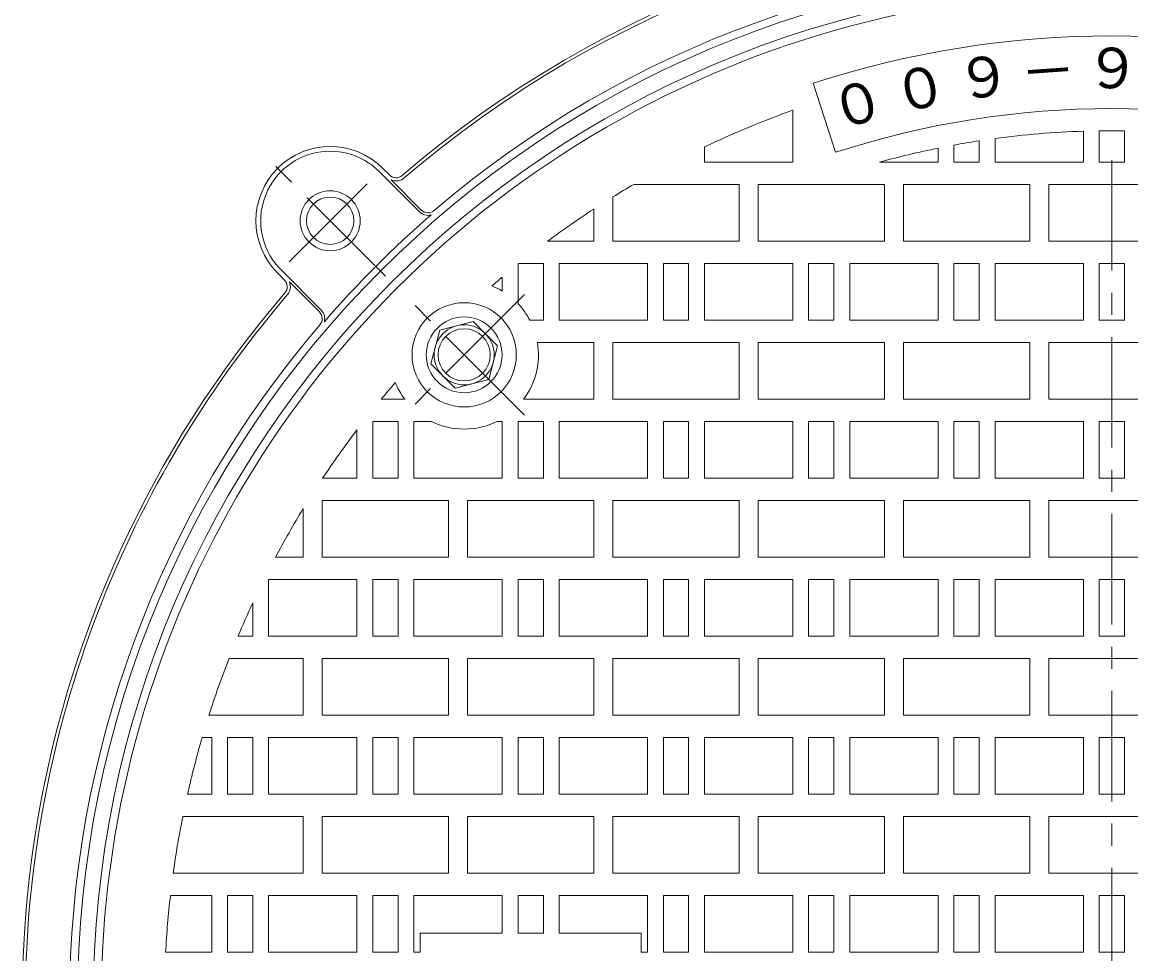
# Model space of a CAD drawing. Units: millimetres, scale not verified. Extents: x -687 to 538, y -936 to 985.
# Drawn here: x -419.6 to -68.6, y 326.9 to 621.7 of the extents above; entities that cross this region are included whole.
import ezdxf
from ezdxf.enums import TextEntityAlignment as Align

# ---------------------------------------------------------------- set-up
doc = ezdxf.new("R2010")
doc.units = ezdxf.units.MM
doc.header["$LTSCALE"] = 7
doc.linetypes.add('CHAIN1', pattern=[8, 5, -1, 1, -1])
for name, color, linetype, lineweight in [('0-1_躯体', 2, 'Continuous', 9), ('0-2_仕上', 3, 'Continuous', 9), ('0-3_建具', 4, 'Continuous', 9)]:
    doc.layers.add(name, color=color, linetype=linetype, lineweight=lineweight)
doc.styles.add('ＭＳ ゴシック', font='')
doc.styles.get('ＭＳ ゴシック').set_extended_font_data('MS Gothic')

msp = doc.modelspace()

# ---------------------------------------------------------------- linework, layer by layer
at = {"layer": '0-1_躯体', "linetype": 'CHAIN1'}
for p, q in [((-304.635, 541.391), (-343.776, 580.532)), ((-335.139, 545.862), (-309.106, 571.895))]:
    msp.add_line(p, q, dxfattribs=at)
at = {"layer": '0-1_躯体'}
for p, q in [((-293.838, 561.706), (-306.567, 574.435)), ((-303.377, 573.367), (-305.506, 575.496)), ((-293.272, 562.272), (-302.797, 571.797)), ((-336.611, 540.133), (-338.74, 542.262)), ((-324.951, 530.594), (-337.679, 543.322)), ((-325.516, 530.028), (-335.041, 539.553))]:
    msp.add_line(p, q, dxfattribs=at)
for radius in [9.5, 7.5]:
    msp.add_circle((-322.123, 558.879), radius, dxfattribs=at)
for centre, radius, start, end in [((-74.635, 311.391), 345, 49.36723, 130.63277), ((-74.635, 311.391), 344, 49.36723, 130.63277), ((-74.635, 311.391), 327.5, 0, 180), ((-74.635, 311.391), 330, 49.44356, 130.55644), ((-74.635, 311.391), 322.5, 0, 180), ((-322.123, 558.879), 23.5, 45.00026, 225), ((-322.123, 558.879), 22, 44.99973, 225), ((-301.256, 575.488), 3, 225, 310.63297), ((-301.256, 575.488), 4, 247.33057, 310.63297), ((-291.151, 564.393), 3.8, 225, 284.74641), ((-291.151, 564.393), 3, 225, 310.5567), ((-74.635, 311.391), 329.583, 130.84407, 139.1557), ((-338.732, 538.012), 3, 319.36703, 45), ((-338.732, 538.012), 4, 319.36703, 22.66943), ((-74.635, 311.391), 345, 139.36726, 203.35165), ((-74.635, 311.391), 344, 139.36725, 180.00002), ((-327.637, 527.907), 3, 319.4433, 45), ((-327.637, 527.907), 3.8, 345.25359, 45), ((-74.635, 311.391), 330, 139.44357, 180)]:
    msp.add_arc(centre, radius, start, end, dxfattribs=at)
at = {"layer": '0-2_仕上'}
for p, q in [((-162.087, 580.54), (-169.195, 602.415)), ((-175.635, 593.879), (-175.635, 577.391)), ((-83.635, 587.244), (-83.635, 577.391)), ((-78.635, 587.362), (-78.635, 577.391)), ((-70.635, 587.362), (-70.635, 577.391)), ((-124.635, 582.824), (-124.635, 577.391)), ((-116.635, 584.177), (-116.635, 577.391)), ((-111.635, 584.9), (-111.635, 577.391)), ((-203.635, 582.24), (-203.635, 577.391)), ((-129.635, 581.856), (-129.635, 577.391)), ((-175.635, 577.391), (-203.635, 577.391)), ((-129.635, 577.391), (-148.256, 577.391)), ((-124.635, 577.391), (-116.635, 577.391)), ((-83.635, 577.391), (-111.635, 577.391)), ((-78.635, 577.391), (-70.635, 577.391)), ((-226.026, 570.391), (-192.635, 570.391)), ((-192.635, 552.391), (-192.635, 570.391)), ((-146.635, 552.391), (-146.635, 570.391)), ((-100.635, 552.391), (-100.635, 570.391)), ((-94.635, 570.391), (-54.636, 570.391)), ((-94.635, 552.391), (-94.635, 570.391)), ((-232.635, 552.391), (-232.635, 566.413)), ((-238.635, 552.391), (-238.635, 562.596)), ((-238.635, 552.391), (-253.294, 552.391)), ((-192.635, 552.391), (-232.635, 552.391)), ((-146.635, 552.391), (-186.635, 552.391)), ((-100.635, 552.391), (-140.635, 552.391)), ((-94.635, 552.391), (-54.636, 552.391)), ((-262.636, 545.177), (-262.636, 532.613)), ((-262.369, 545.391), (-254.635, 545.391)), ((-254.635, 545.391), (-254.635, 527.391)), ((-249.635, 545.391), (-249.635, 527.391)), ((-221.635, 545.391), (-249.635, 545.391)), ((-221.635, 545.391), (-221.635, 527.391)), ((-216.635, 545.391), (-216.635, 527.391)), ((-216.635, 545.391), (-208.635, 545.391)), ((-208.635, 545.391), (-208.635, 527.391)), ((-203.635, 545.391), (-203.635, 527.391)), ((-175.635, 545.391), (-203.635, 545.391)), ((-175.635, 545.391), (-175.635, 527.391)), ((-170.635, 545.391), (-170.635, 527.391)), ((-170.635, 545.391), (-162.635, 545.391)), ((-162.635, 545.391), (-162.635, 527.391)), ((-157.636, 545.391), (-157.636, 527.391)), ((-129.635, 545.391), (-157.636, 545.391)), ((-129.635, 545.391), (-129.635, 527.391)), ((-124.635, 545.391), (-124.635, 527.391)), ((-124.635, 545.391), (-116.635, 545.391)), ((-116.635, 545.391), (-116.635, 527.391)), ((-111.635, 545.391), (-111.635, 527.391)), ((-83.635, 545.391), (-111.635, 545.391)), ((-83.635, 545.391), (-83.635, 527.391)), ((-78.635, 545.391), (-70.635, 545.391)), ((-78.635, 545.391), (-78.635, 527.391)), ((-70.635, 545.391), (-70.635, 527.391)), ((-267.636, 541.067), (-267.636, 536.621)), ((-258.897, 527.391), (-254.635, 527.391)), ((-221.635, 527.391), (-249.635, 527.391)), ((-216.635, 527.391), (-208.635, 527.391)), ((-175.635, 527.391), (-203.635, 527.391)), ((-170.635, 527.391), (-162.635, 527.391)), ((-129.635, 527.391), (-157.636, 527.391)), ((-124.635, 527.391), (-116.635, 527.391)), ((-83.635, 527.391), (-111.635, 527.391)), ((-78.635, 527.391), (-70.635, 527.391)), ((-256.529, 520.391), (-238.635, 520.391)), ((-238.635, 502.391), (-238.635, 520.391)), ((-192.635, 502.391), (-192.635, 520.391)), ((-146.635, 502.391), (-146.635, 520.391)), ((-100.635, 502.391), (-100.635, 520.391)), ((-94.635, 520.391), (-54.636, 520.391)), ((-94.635, 502.391), (-94.635, 520.391)), ((-298.526, 502.391), (-305.977, 502.391)), ((-238.635, 502.391), (-260.867, 502.391)), ((-192.635, 502.391), (-232.635, 502.391)), ((-146.635, 502.391), (-186.635, 502.391)), ((-100.635, 502.391), (-140.635, 502.391)), ((-94.635, 502.391), (-54.636, 502.391)), ((-308.635, 495.391), (-308.635, 477.391)), ((-308.635, 495.391), (-300.635, 495.391)), ((-300.635, 495.391), (-300.635, 477.391)), ((-295.635, 495.391), (-295.635, 477.391)), ((-290.121, 495.391), (-295.635, 495.391)), ((-267.636, 495.391), (-269.271, 495.391)), ((-267.636, 495.391), (-267.636, 477.391)), ((-262.635, 495.391), (-262.635, 477.391)), ((-262.635, 495.391), (-254.635, 495.391)), ((-254.635, 495.391), (-254.635, 477.391)), ((-249.635, 495.391), (-249.635, 477.391)), ((-221.635, 495.391), (-249.635, 495.391)), ((-221.635, 495.391), (-221.635, 477.391)), ((-216.635, 495.391), (-216.635, 477.391)), ((-216.635, 495.391), (-208.635, 495.391)), ((-208.635, 495.391), (-208.635, 477.391)), ((-203.635, 495.391), (-203.635, 477.391)), ((-175.635, 495.391), (-203.635, 495.391)), ((-175.635, 495.391), (-175.635, 477.391)), ((-170.635, 495.391), (-170.635, 477.391)), ((-170.635, 495.391), (-162.635, 495.391)), ((-162.635, 495.391), (-162.635, 477.391)), ((-157.636, 495.391), (-157.636, 477.391)), ((-129.635, 495.391), (-157.636, 495.391)), ((-129.635, 495.391), (-129.635, 477.391)), ((-124.635, 495.391), (-124.635, 477.391)), ((-124.635, 495.391), (-116.635, 495.391)), ((-116.635, 495.391), (-116.635, 477.391)), ((-111.635, 495.391), (-111.635, 477.391)), ((-83.635, 495.391), (-111.635, 495.391)), ((-83.635, 495.391), (-83.635, 477.391)), ((-78.635, 495.391), (-70.635, 495.391)), ((-78.635, 495.391), (-78.635, 477.391)), ((-70.635, 495.391), (-70.635, 477.391)), ((-313.635, 492.717), (-313.635, 477.391)), ((-324.523, 477.391), (-313.635, 477.391)), ((-308.635, 477.391), (-300.635, 477.391)), ((-267.636, 477.391), (-295.635, 477.391)), ((-262.635, 477.391), (-254.635, 477.391)), ((-221.635, 477.391), (-249.635, 477.391)), ((-216.635, 477.391), (-208.635, 477.391)), ((-175.635, 477.391), (-203.635, 477.391)), ((-170.635, 477.391), (-162.635, 477.391)), ((-129.635, 477.391), (-157.636, 477.391)), ((-124.635, 477.391), (-116.635, 477.391)), ((-83.635, 477.391), (-111.635, 477.391)), ((-78.635, 477.391), (-70.635, 477.391)), ((-284.635, 452.391), (-284.635, 470.391)), ((-238.635, 452.391), (-238.635, 470.391)), ((-192.635, 452.391), (-192.635, 470.391)), ((-146.635, 452.391), (-146.635, 470.391)), ((-100.635, 452.391), (-100.635, 470.391)), ((-94.635, 470.391), (-54.636, 470.391)), ((-94.635, 452.391), (-94.635, 470.391)), ((-330.636, 452.391), (-330.636, 467.801)), ((-330.636, 452.391), (-339.436, 452.391)), ((-284.635, 452.391), (-324.635, 452.391)), ((-238.635, 452.391), (-278.635, 452.391)), ((-192.635, 452.391), (-232.635, 452.391)), ((-146.635, 452.391), (-186.635, 452.391)), ((-100.635, 452.391), (-140.635, 452.391)), ((-94.635, 452.391), (-54.636, 452.391)), ((-341.635, 445.391), (-341.635, 427.391)), ((-313.635, 445.391), (-341.635, 445.391)), ((-313.635, 445.391), (-313.635, 427.391)), ((-308.635, 445.391), (-308.635, 427.391)), ((-308.635, 445.391), (-300.635, 445.391)), ((-300.635, 445.391), (-300.635, 427.391)), ((-295.635, 445.391), (-295.635, 427.391)), ((-267.636, 445.391), (-295.635, 445.391)), ((-267.636, 445.391), (-267.636, 427.391)), ((-262.635, 445.391), (-262.635, 427.391)), ((-262.635, 445.391), (-254.635, 445.391)), ((-254.635, 445.391), (-254.635, 427.391)), ((-249.635, 445.391), (-249.635, 427.391)), ((-221.635, 445.391), (-249.635, 445.391)), ((-221.635, 445.391), (-221.635, 427.391)), ((-216.635, 445.391), (-216.635, 427.391)), ((-216.635, 445.391), (-208.635, 445.391)), ((-208.635, 445.391), (-208.635, 427.391)), ((-203.635, 445.391), (-203.635, 427.391)), ((-175.635, 445.391), (-203.635, 445.391)), ((-175.635, 445.391), (-175.635, 427.391)), ((-170.635, 445.391), (-170.635, 427.391)), ((-170.635, 445.391), (-162.635, 445.391)), ((-162.635, 445.391), (-162.635, 427.391)), ((-157.636, 445.391), (-157.636, 427.391)), ((-129.635, 445.391), (-157.636, 445.391)), ((-129.635, 445.391), (-129.635, 427.391)), ((-124.635, 445.391), (-124.635, 427.391)), ((-124.635, 445.391), (-116.635, 445.391)), ((-116.635, 445.391), (-116.635, 427.391)), ((-111.635, 445.391), (-111.635, 427.391)), ((-83.635, 445.391), (-111.635, 445.391)), ((-83.635, 445.391), (-83.635, 427.391)), ((-78.635, 445.391), (-70.635, 445.391)), ((-78.635, 445.391), (-78.635, 427.391)), ((-70.635, 445.391), (-70.635, 427.391)), ((-346.635, 437.946), (-346.635, 427.391)), ((-351.301, 427.391), (-346.635, 427.391)), ((-313.635, 427.391), (-341.635, 427.391)), ((-308.635, 427.391), (-300.635, 427.391)), ((-267.636, 427.391), (-295.635, 427.391)), ((-262.635, 427.391), (-254.635, 427.391)), ((-221.635, 427.391), (-249.635, 427.391)), ((-216.635, 427.391), (-208.635, 427.391)), ((-175.635, 427.391), (-203.635, 427.391)), ((-170.635, 427.391), (-162.635, 427.391)), ((-129.635, 427.391), (-157.636, 427.391)), ((-124.635, 427.391), (-116.635, 427.391)), ((-83.635, 427.391), (-111.635, 427.391)), ((-78.635, 427.391), (-70.635, 427.391)), ((-354.134, 420.391), (-330.635, 420.391)), ((-330.635, 402.391), (-330.635, 420.391)), ((-284.635, 402.391), (-284.635, 420.391)), ((-238.635, 402.391), (-238.635, 420.391)), ((-192.635, 402.391), (-192.635, 420.391)), ((-146.635, 402.391), (-146.635, 420.391)), ((-100.635, 402.391), (-100.635, 420.391)), ((-94.635, 420.391), (-54.636, 420.391)), ((-94.635, 402.391), (-94.635, 420.391)), ((-330.635, 402.391), (-360.501, 402.391)), ((-284.635, 402.391), (-324.635, 402.391)), ((-238.635, 402.391), (-278.635, 402.391)), ((-192.635, 402.391), (-232.635, 402.391)), ((-146.635, 402.391), (-186.635, 402.391)), ((-100.635, 402.391), (-140.635, 402.391)), ((-94.635, 402.391), (-54.636, 402.391)), ((-362.635, 395.391), (-359.635, 395.391)), ((-359.635, 395.391), (-359.635, 377.391)), ((-354.635, 395.391), (-354.635, 377.391)), ((-354.635, 395.391), (-346.635, 395.391)), ((-346.635, 395.391), (-346.635, 377.391)), ((-341.635, 395.391), (-341.635, 377.391)), ((-313.635, 395.391), (-341.635, 395.391)), ((-313.635, 395.391), (-313.635, 377.391)), ((-308.635, 395.391), (-308.635, 377.391)), ((-308.635, 395.391), (-300.635, 395.391)), ((-300.635, 395.391), (-300.635, 377.391)), ((-295.635, 395.391), (-295.635, 377.391)), ((-267.635, 395.391), (-295.635, 395.391)), ((-267.635, 395.391), (-267.635, 377.391)), ((-262.635, 395.391), (-262.635, 377.391)), ((-262.635, 395.391), (-254.635, 395.391)), ((-254.635, 395.391), (-254.635, 377.391)), ((-249.635, 395.391), (-249.635, 377.391)), ((-221.635, 395.391), (-249.635, 395.391)), ((-221.635, 395.391), (-221.635, 377.391)), ((-216.635, 395.391), (-216.635, 377.391)), ((-216.635, 395.391), (-208.635, 395.391)), ((-208.635, 395.391), (-208.635, 377.391)), ((-203.635, 395.391), (-203.635, 377.391)), ((-175.635, 395.391), (-203.635, 395.391)), ((-175.635, 395.391), (-175.635, 377.391)), ((-170.635, 395.391), (-170.635, 377.391)), ((-170.635, 395.391), (-162.635, 395.391)), ((-162.635, 395.391), (-162.635, 377.391)), ((-157.635, 395.391), (-157.635, 377.391)), ((-129.635, 395.391), (-157.635, 395.391)), ((-129.635, 395.391), (-129.635, 377.391)), ((-124.635, 395.391), (-124.635, 377.391)), ((-124.635, 395.391), (-116.635, 395.391)), ((-116.635, 395.391), (-116.635, 377.391)), ((-111.635, 395.391), (-111.635, 377.391)), ((-83.635, 395.391), (-111.635, 395.391)), ((-83.635, 395.391), (-83.635, 377.391)), ((-78.635, 395.391), (-70.635, 395.391)), ((-78.635, 395.391), (-78.635, 377.391)), ((-70.635, 395.391), (-70.635, 377.391)), ((-367.285, 377.391), (-359.635, 377.391)), ((-354.635, 377.391), (-346.635, 377.391)), ((-313.635, 377.391), (-341.635, 377.391)), ((-308.635, 377.391), (-300.635, 377.391)), ((-267.635, 377.391), (-295.635, 377.391)), ((-262.635, 377.391), (-254.635, 377.391)), ((-221.635, 377.391), (-249.635, 377.391)), ((-216.635, 377.391), (-208.635, 377.391)), ((-175.635, 377.391), (-203.635, 377.391)), ((-170.635, 377.391), (-162.635, 377.391)), ((-129.635, 377.391), (-157.635, 377.391)), ((-124.635, 377.391), (-116.635, 377.391)), ((-83.635, 377.391), (-111.635, 377.391)), ((-78.635, 377.391), (-70.635, 377.391)), ((-368.777, 370.391), (-330.635, 370.391)), ((-330.636, 352.391), (-330.635, 370.391)), ((-284.635, 352.391), (-284.635, 370.391)), ((-238.635, 352.391), (-238.635, 370.391)), ((-192.635, 352.391), (-192.635, 370.391)), ((-146.635, 352.391), (-146.635, 370.391)), ((-100.635, 352.391), (-100.635, 370.391)), ((-94.635, 370.391), (-54.636, 370.391)), ((-94.635, 352.391), (-94.635, 370.391)), ((-330.636, 352.391), (-371.821, 352.391)), ((-284.635, 352.391), (-324.635, 352.391)), ((-238.635, 352.391), (-278.635, 352.391)), ((-192.635, 352.391), (-232.635, 352.391)), ((-146.635, 352.391), (-186.636, 352.391)), ((-100.635, 352.391), (-140.635, 352.391)), ((-94.635, 352.391), (-54.636, 352.391)), ((-372.703, 345.391), (-359.635, 345.391)), ((-359.635, 345.391), (-359.635, 327.391)), ((-354.635, 345.391), (-354.635, 327.391)), ((-354.635, 345.391), (-346.635, 345.391)), ((-346.635, 345.391), (-346.635, 327.391)), ((-341.635, 345.391), (-341.635, 327.391)), ((-313.635, 345.391), (-341.635, 345.391)), ((-313.635, 345.391), (-313.635, 327.391)), ((-308.635, 345.391), (-308.635, 327.391)), ((-308.635, 345.391), (-300.635, 345.391)), ((-300.635, 345.391), (-300.635, 327.391)), ((-295.635, 345.391), (-295.635, 327.391)), ((-267.635, 345.391), (-295.635, 345.391)), ((-262.636, 345.391), (-254.635, 345.391)), ((-262.636, 345.391), (-262.636, 333.391)), ((-254.635, 345.391), (-254.635, 333.391)), ((-221.635, 345.391), (-249.635, 345.391)), ((-249.635, 345.391), (-249.635, 333.391)), ((-221.635, 345.391), (-221.635, 327.391)), ((-216.635, 345.391), (-216.635, 327.391)), ((-216.635, 345.391), (-208.635, 345.391)), ((-208.635, 345.391), (-208.635, 327.391)), ((-203.636, 345.391), (-203.636, 327.391)), ((-175.636, 345.391), (-203.636, 345.391)), ((-175.636, 345.391), (-175.636, 327.391)), ((-170.635, 345.391), (-170.635, 327.391)), ((-170.635, 345.391), (-162.636, 345.391)), ((-162.636, 345.391), (-162.636, 327.391)), ((-157.636, 345.391), (-157.636, 327.391)), ((-129.635, 345.391), (-157.636, 345.391)), ((-129.635, 345.391), (-129.635, 327.391)), ((-124.635, 345.391), (-124.635, 327.391)), ((-124.635, 345.391), (-116.635, 345.391)), ((-116.635, 345.391), (-116.635, 327.391)), ((-111.635, 345.391), (-111.635, 327.391)), ((-83.635, 345.391), (-111.635, 345.391)), ((-83.635, 345.391), (-83.635, 327.391)), ((-78.635, 345.391), (-70.635, 345.391)), ((-78.635, 345.391), (-78.635, 327.391)), ((-70.635, 345.391), (-70.635, 327.391)), ((-293.636, 327.391), (-293.636, 333.391)), ((-254.635, 333.391), (-262.636, 333.391)), ((-223.635, 333.391), (-249.635, 333.391)), ((-223.635, 327.391), (-223.635, 333.391)), ((-374.209, 327.391), (-359.635, 327.391)), ((-354.635, 327.391), (-346.635, 327.391)), ((-313.635, 327.391), (-341.635, 327.391)), ((-308.635, 327.391), (-300.635, 327.391)), ((-293.636, 327.391), (-295.635, 327.391)), ((-221.635, 327.391), (-223.635, 327.391)), ((-216.635, 327.391), (-208.635, 327.391)), ((-175.636, 327.391), (-203.636, 327.391)), ((-170.635, 327.391), (-162.636, 327.391)), ((-129.635, 327.391), (-157.636, 327.391)), ((-124.635, 327.391), (-116.635, 327.391)), ((-83.635, 327.391), (-111.635, 327.391)), ((-78.635, 327.391), (-70.635, 327.391))]:
    msp.add_line(p, q, dxfattribs=at)
at = {"layer": '0-2_仕上', "linetype": 'CHAIN1'}
for p, q in [((-74.636, -72.905), (-74.635, 583.276)), ((-260.615, 497.371), (-298.777, 535.534)), ((-260.615, 535.534), (-298.777, 497.371))]:
    msp.add_line(p, q, dxfattribs=at)
at = {"layer": '0-2_仕上'}
for points in [[(-186.635, 552.391), (-186.635, 570.391), (-146.635, 570.391)], [(-140.635, 552.391), (-140.635, 570.391), (-100.635, 570.391)], [(-232.635, 502.391), (-232.635, 520.391), (-192.635, 520.391)], [(-186.635, 502.391), (-186.635, 520.391), (-146.635, 520.391)], [(-140.635, 502.391), (-140.635, 520.391), (-100.635, 520.391)], [(-324.635, 452.391), (-324.635, 470.391), (-284.635, 470.391)], [(-278.635, 452.391), (-278.635, 470.391), (-238.635, 470.391)], [(-232.635, 452.391), (-232.635, 470.391), (-192.635, 470.391)], [(-186.635, 452.391), (-186.635, 470.391), (-146.635, 470.391)], [(-140.635, 452.391), (-140.635, 470.391), (-100.635, 470.391)], [(-324.635, 402.391), (-324.635, 420.391), (-284.635, 420.391)], [(-278.635, 402.391), (-278.635, 420.391), (-238.635, 420.391)], [(-232.635, 402.391), (-232.635, 420.391), (-192.635, 420.391)], [(-186.635, 402.391), (-186.635, 420.391), (-146.635, 420.391)], [(-140.635, 402.391), (-140.635, 420.391), (-100.635, 420.391)], [(-324.635, 352.391), (-324.635, 370.391), (-284.635, 370.391)], [(-278.635, 352.391), (-278.635, 370.391), (-238.635, 370.391)], [(-232.635, 352.391), (-232.635, 370.391), (-192.635, 370.391)], [(-186.636, 352.391), (-186.635, 370.391), (-146.635, 370.391)], [(-140.635, 352.391), (-140.635, 370.391), (-100.635, 370.391)], [(-267.635, 345.391), (-267.635, 333.391), (-293.636, 333.391)]]:
    msp.add_lwpolyline(points, dxfattribs=at)
msp.add_circle((-279.696, 516.452), 16.5, dxfattribs=at)
for centre, radius, start, end in [((-74.635, 311.391), 320, 359.97755, 180.00008), ((-74.635, 311.391), 306, 71.99994, 108), ((-74.635, 311.391), 300, 109.67387, 115.46751), ((-74.635, 311.391), 283, 71.99995, 107.99998), ((-74.635, 311.391), 276, 91.86867, 97.7041), ((-74.635, 311.391), 276, 89.16959, 90.83037), ((-74.635, 311.391), 276, 98.75288, 100.4373), ((-74.635, 311.391), 276, 101.49458, 105.4705), ((-74.635, 311.391), 300, 120.30722, 121.78047), ((-74.635, 311.391), 300, 123.1386, 126.55043), ((-74.635, 311.391), 300, 128.73947, 128.80464), ((-74.635, 311.391), 300, 130.04085, 130.8681), ((-279.696, 516.452), 23.5, 59.12117, 68.10092), ((-279.696, 516.452), 23.5, 27.74135, 43.44899), ((-279.696, 516.452), 23.5, 323.2489, 9.64864), ((-74.635, 311.391), 300, 139.13184, 140.45627), ((-279.696, 516.452), 23.5, 201.89908, 216.7511), ((-279.696, 516.452), 23.5, 243.66515, 296.33485), ((-74.635, 311.391), 300, 142.81287, 146.40404), ((-74.635, 311.391), 300, 148.57611, 151.96576), ((-74.635, 311.391), 300, 155.04863, 157.25278), ((-74.635, 311.391), 300, 158.69499, 162.34216), ((-74.635, 311.391), 300, 163.73982, 167.29099), ((-74.635, 311.391), 300, 168.65796, 172.14508), ((-74.635, 311.391), 300, 173.49258, 176.94281)]:
    msp.add_arc(centre, radius, start, end, dxfattribs=at)
at = {"layer": '0-3_建具', "color": 2}
msp.add_lwpolyline([(-290.292, 513.613), (-287.452, 524.209), (-276.857, 527.048), (-269.1, 519.291), (-271.939, 508.696), (-282.535, 505.856)], close=True, dxfattribs=at)
at = {"layer": '0-3_建具'}
msp.add_circle((-279.696, 516.452), 12, dxfattribs=at)
at = {"layer": '0-3_建具', "color": 2}
for radius in [9.5, 8.25]:
    msp.add_circle((-279.696, 516.452), radius, dxfattribs=at)

# ---------------------------------------------------------------- texts
at = {"layer": '0-2_仕上', "color": 4, "style": 'ＭＳ ゴシック'}
for s, rotation, p in [('６', 188.001, (-107.962, 615.818)), ('６', 180, (-65.635, 617.519)), ('０', 192, (-128.933, 612.758)), ('－', 184, (-86.828, 617.407)), ('０', 196, (-149.64, 608.243))]:
    msp.add_text(s, height=12.83, rotation=rotation, dxfattribs=at).set_placement(p, align=Align.BOTTOM_LEFT)

doc.saveas('drawing.dxf')
